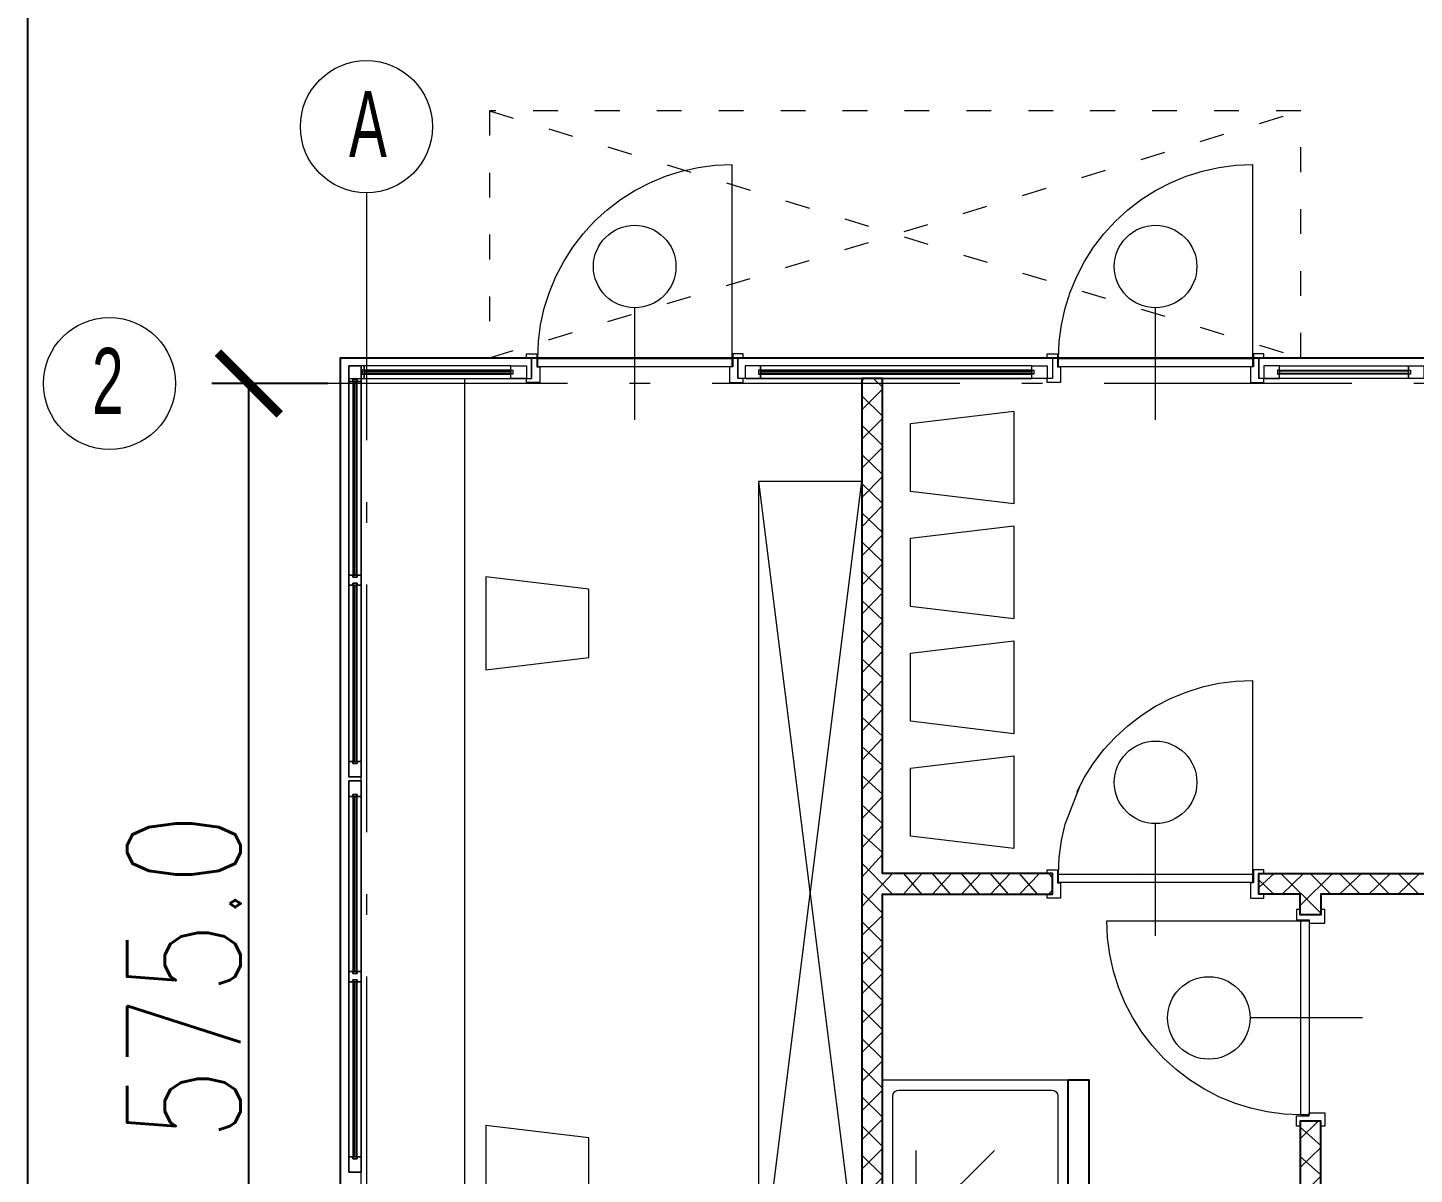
# Model space of a CAD drawing. Extents: x 6529560 to 6558080, y 5579316 to 5588131.
# Drawn here: x 6543470.25 to 6543476.97, y 5579604.78 to 5579610.34 of the extents above; entities that cross this region are included whole.
import ezdxf

# ---------------------------------------------------------------- set-up
doc = ezdxf.new("R2010")
doc.units = 0
doc.header["$MEASUREMENT"] = 0
doc.header["$PDSIZE"] = -5
for name, pattern in [('ACAD_ISO03W100', [30, 12, -18]), ('ACAD_ISO10W100', [18, 12, -3, 0, -3]), ('GR_SOLID', [0])]:
    doc.linetypes.add(name, pattern=pattern)
doc.layers.get('0').update_dxf_attribs({"color": 2, "linetype": 'CONTINUOUS', "lineweight": 5})
doc.layers.get('Defpoints').update_dxf_attribs({"linetype": 'CONTINUOUS'})
for name, color, linetype, lineweight in [('arch_droga', 1, 'CONTINUOUS', 25), ('arch_drzwi i okna', 4, 'CONTINUOUS', 15), ('arch_drzwi i okna_znaczniki', 130, 'CONTINUOUS', 9), ('arch_meble', 5, 'GR_SOLID', 13), ('arch_osie', 181, 'CONTINUOUS', 5), ('arch_sciany wewnetrzne gk', 70, 'CONTINUOUS', 25), ('arch_sciany wewntrzne gk wypelnienie', 70, 'CONTINUOUS', 13), ('arch_sciany zewnętrzne', 94, 'CONTINUOUS', 18), ('arch_urządzenia sanitarne', 4, 'GR_SOLID', 13), ('arch_wymiary', 2, 'CONTINUOUS', 13), ('arch_zadaszenie', 76, 'CONTINUOUS', 15)]:
    doc.layers.add(name, color=color, linetype=linetype, lineweight=lineweight)
doc.layers.add('arch_osie opisy', color=1, linetype='CONTINUOUS')
doc.styles.get("Standard").update_dxf_attribs({"font": 'arial.ttf', "width": 0.75})
doc.styles.add('styl1', font='romans.shx', dxfattribs={"width": 0.75})
doc.dimstyles.new('wymiary hala', dxfattribs={"dimtxt": 0.55, "dimasz": 0.3, "dimexe": 0.18, "dimexo": 0.0625, "dimgap": 0.04, "dimtad": 1, "dimtoh": 1, "dimdec": 1, "dimlfac": 100, "dimzin": 0, "dimdsep": 46, "dimtxsty": 'styl1', "dimblk": 'ARCHTICK', "dimcen": 0.09, "dimadec": 0, "dimazin": 0, "dimtfac": 1, "dimtdec": 1, "dimtofl": 0, "dimtmove": 0, "dimatfit": 3, "dimldrblk": 'ARCHTICK', "dimfxl": 1, "dimtolj": 1, "dimtzin": 0, "dimarcsym": 0})

# ---------------------------------------------------------------- blocks, each defined once
blk = doc.blocks.new('A$C26113666')
at = {"layer": 'arch_urządzenia sanitarne'}
blk.add_lwpolyline([(0, 0.899998308159411), (0, -1.6922131181e-06), (0.900000000372529, -1.6922131181e-06), (0.900000000372529, 0.899998308159411)], close=True, dxfattribs=at)
blk.add_lwpolyline([(0.0499999998137355, 0.8199983080849051), (0.0499999998137355, 0.0799983078613877, 0.4142135623730951), (0.0800000000745058, 0.0499983076006174), (0.8200000002980232, 0.0499983076006174, 0.4142135623730951), (0.8500000005587935, 0.0799983078613877), (0.8500000005587935, 0.8199983080849051, 0.4142135623730951), (0.8200000002980232, 0.8499983083456752), (0.0800000000745058, 0.8499983083456752, 0.4142135623730951)], format="xyb", close=True, dxfattribs=at)
for points in [[(0.1784376045688987, 0.2484315363690257), (0.1784376045688987, 0.5426093582063914)], [(0.2384960418567061, 0.2235545171424746), (0.5575508968904614, 0.5426093582063914)], [(0.2633730610832572, 0.163496077992022), (0.557550882920623, 0.163496077992022)]]:
    blk.add_lwpolyline(points, dxfattribs=at)
blk.add_circle((0.1784376036375761, 0.1634960789233446), 0.0277585983276367, dxfattribs=at)
blk = doc.blocks.new('ZT_z_opisami')
at = {"layer": 'arch_sciany wewntrzne gk wypelnienie'}
h = blk.add_hatch(dxfattribs=at)
h.set_pattern_fill('ANSI37', color=256, scale=0.8000000000000003, angle=90, style=0)
h.set_pattern_definition([(135, (-2686.485282680951, 106.8314233263954), (-0.0707106781186548, -0.0707106781186548), []), (225, (-2686.485282680951, 106.8314233263954), (0.0707106781186548, -0.0707106781186548), [])])
h.paths.add_polyline_path([(6540796.114599658, 5579526.494137825), (6540796.214599658, 5579526.494137821), (6540796.214599655, 5579526.693729234), (6540798.238195504, 5579526.693729234), (6540798.238195507, 5579526.494137821), (6540798.338195506, 5579526.494137825), (6540798.338195503, 5579526.693729236), (6540799.489599655, 5579526.693729235), (6540799.489599655, 5579526.893729235), (6540798.338195503, 5579526.893729235), (6540798.338195503, 5579527.593729444), (6540798.238195504, 5579527.593729441), (6540798.238195504, 5579526.893729234), (6540796.214602456, 5579526.893729441), (6540796.214602458, 5579528.69372944), (6540797.038195507, 5579528.69372944), (6540797.038195507, 5579528.79372944), (6540796.214600766, 5579528.79372944), (6540796.214600766, 5579531.194137823), (6540796.114599658, 5579531.194137826)])
h.paths.add_polyline_path([(6540799.489599658, 5579528.793729441), (6540799.489599658, 5579528.693729441), (6540798.338195506, 5579528.693729444), (6540798.338195503, 5579528.593729444), (6540798.238195504, 5579528.593729441), (6540798.238195507, 5579528.69372944), (6540798.038195507, 5579528.69372944), (6540798.038195507, 5579528.79372944)])
h.paths.add_polyline_path([(6540796.114599658, 5579525.494137824), (6540796.214599658, 5579525.494137822), (6540796.214599658, 5579525.394137822), (6540796.114599658, 5579525.394137824)])
h.paths.add_polyline_path([(6540798.238195507, 5579525.494137822), (6540798.338195506, 5579525.494137824), (6540798.338195506, 5579525.394137824), (6540798.238195507, 5579525.394137822)])
for p, q in [((6540794.514599656, 5579531.294137821, 8.290291778628418), (6540794.514599658, 5579531.194137823, 8.290291778628418)), ((6540795.514599656, 5579531.294137823, 8.290291778628418), (6540795.514599658, 5579531.194137823, 8.290291778628418)), ((6540797.038195505, 5579531.294137815, 8.290291778628418), (6540797.038195507, 5579531.194137815, 8.290291778628418)), ((6540798.038195505, 5579531.294137815, 8.290291778628418), (6540798.038195507, 5579531.194137815, 8.290291778628418)), ((6540797.038195507, 5579528.79372944, 8.290291778628418), (6540797.038195507, 5579528.69372944, 8.290291778628418)), ((6540798.038195507, 5579528.79372944, 8.290291778628418), (6540798.038195507, 5579528.69372944, 8.290291778628418)), ((6540798.238195504, 5579528.593729441, 8.290291778628418), (6540798.338195503, 5579528.593729444, 8.290291778628418)), ((6540798.238195504, 5579527.593729441, 8.290291778628418), (6540798.338195503, 5579527.593729444, 8.290291778628418))]:
    blk.add_line(p, q)
at = {"layer": 'arch_droga', "color": 7, "linetype": 'Continuous'}
blk.add_line((6540792.073782568, 5579524.571788607), (6540792.073782569, 5579534.82161387), dxfattribs=at)
at = {"layer": 'arch_droga', "linetype": 'Continuous'}
for p, q in [((6540794.943319484, 5579531.293955263, 11.14251748123917), (6540794.943319489, 5579531.294137823, 11.13153722665253)), ((6540797.466915334, 5579531.293955259, 11.14251748123917), (6540797.466915338, 5579531.294137819, 11.13153722665253)), ((6540797.466915334, 5579528.793546884, 11.14251748123917), (6540797.466915342, 5579528.793729443, 11.13153722665253)), ((6540798.238378063, 5579528.02244927, 11.14251748123917), (6540798.238195503, 5579528.022449275, 11.13153722665253))]:
    blk.add_line(p, q, dxfattribs=at)
at = {"layer": 'arch_droga', "elevation": 8.290291778628418}
blk.add_lwpolyline([(6540793.58959966, 5579525.111028085), (6540793.589599656, 5579531.294137821), (6540799.581456836, 5579531.294137821)], dxfattribs=at)
at = {"layer": 'arch_droga', "linetype": 'Continuous', "elevation": 11.14251748123917}
for points in [[(6540794.943319472, 5579531.294137823), (6540794.943319484, 5579531.293955263)], [(6540797.466915321, 5579531.294137819), (6540797.466915334, 5579531.293955259)], [(6540797.466915323, 5579528.793729443), (6540797.466915334, 5579528.793546884)], [(6540798.238195503, 5579528.022449257), (6540798.238378063, 5579528.02244927)]]:
    blk.add_lwpolyline(points, dxfattribs=at)
at = {"layer": 'arch_drzwi i okna', "extrusion": (0, 0, -1)}
for points in [[(-6540794.544599656, 5579531.290637821), (-6540794.548176643, 5579531.372564221), (-6540794.558880371, 5579531.453867111), (-6540794.57662938, 5579531.533927726), (-6540794.601288593, 5579531.612136756), (-6540794.632670339, 5579531.687898988), (-6540794.670535777, 5579531.760637823), (-6540794.714596734, 5579531.829799673), (-6540794.764517881, 5579531.894858176), (-6540794.819919284, 5579531.955318198), (-6540794.880379303, 5579532.0107196), (-6540794.945437809, 5579532.060640743), (-6540795.014599656, 5579532.104701702), (-6540795.08733849, 5579532.142567145), (-6540795.163100725, 5579532.173948885), (-6540795.241309756, 5579532.198608102), (-6540795.321370372, 5579532.216357111), (-6540795.402673258, 5579532.22706084), (-6540795.484599656, 5579532.230637822), (-6540795.484599656, 5579531.250637822), (-6540794.544599656, 5579531.250637822), (-6540794.544599656, 5579531.290637821), (-6540795.484599656, 5579531.290637821)], [(-6540797.068195505, 5579531.290637816), (-6540797.071772491, 5579531.372564217), (-6540797.08247622, 5579531.453867103), (-6540797.100225229, 5579531.533927717), (-6540797.124884441, 5579531.61213675), (-6540797.156266188, 5579531.687898984), (-6540797.194131625, 5579531.760637818), (-6540797.238192583, 5579531.829799665), (-6540797.288113731, 5579531.89485817), (-6540797.343515134, 5579531.95531819), (-6540797.403975152, 5579532.010719592), (-6540797.469033658, 5579532.060640737), (-6540797.538195505, 5579532.104701695), (-6540797.610934339, 5579532.142567135), (-6540797.686696573, 5579532.173948879), (-6540797.764905605, 5579532.198608093), (-6540797.84496622, 5579532.216357103), (-6540797.926269107, 5579532.22706083), (-6540798.008195505, 5579532.230637815), (-6540798.008195505, 5579531.250637816), (-6540797.068195505, 5579531.250637816), (-6540797.068195505, 5579531.290637816), (-6540798.008195505, 5579531.290637816)], [(-6540794.489599656, 5579531.294137825), (-6540794.489599659, 5579531.312137825), (-6540794.539599659, 5579531.312137824), (-6540794.539599659, 5579531.249637823), (-6540794.554599658, 5579531.249637823), (-6540794.554599658, 5579531.174137822), (-6540794.489599659, 5579531.174137826), (-6540794.489599659, 5579531.194137826)], [(-6540797.013195506, 5579531.294137816), (-6540797.013195508, 5579531.312137816), (-6540797.063195508, 5579531.312137815), (-6540797.063195508, 5579531.249637815), (-6540797.078195508, 5579531.249637815), (-6540797.078195508, 5579531.174137815), (-6540797.013195508, 5579531.174137815), (-6540797.013195508, 5579531.194137817)], [(-6540793.689599654, 5579531.254137822), (-6540793.689599658, 5579529.262471156), (-6540793.629599658, 5579529.262471155), (-6540793.629599655, 5579531.254137822), (-6540793.689599654, 5579531.254137822)], [(-6540793.629599658, 5579530.24080449), (-6540793.629599655, 5579531.179137822), (-6540793.689599654, 5579531.179137823), (-6540793.689599658, 5579530.24080449), (-6540793.629599658, 5579530.24080449)], [(-6540793.654599658, 5579530.24080449), (-6540793.654599656, 5579531.179137823), (-6540793.664599655, 5579531.179137822), (-6540793.664599658, 5579530.24080449), (-6540793.654599658, 5579530.24080449)], [(-6540793.629599658, 5579529.337471155), (-6540793.629599658, 5579530.19080449), (-6540793.689599658, 5579530.19080449), (-6540793.689599658, 5579529.337471156), (-6540793.629599658, 5579529.337471155)], [(-6540793.654599658, 5579529.337471156), (-6540793.654599658, 5579530.19080449), (-6540793.664599658, 5579530.19080449), (-6540793.664599658, 5579529.337471155), (-6540793.654599658, 5579529.337471156)], [(-6540797.068195505, 5579528.79022944), (-6540797.071772491, 5579528.872155841), (-6540797.08247622, 5579528.953458727), (-6540797.100225232, 5579529.033519342), (-6540797.175198908, 5579529.223860023), (-6540797.156266188, 5579529.187490607), (-6540797.194131625, 5579529.260229443), (-6540797.238192583, 5579529.32939129), (-6540797.288113731, 5579529.394449795), (-6540797.343515134, 5579529.454909815), (-6540797.403975152, 5579529.510311217), (-6540797.469033654, 5579529.560232361), (-6540797.538195505, 5579529.60429332), (-6540797.610934339, 5579529.642158761), (-6540797.686696573, 5579529.673540505), (-6540797.764905605, 5579529.698199718), (-6540797.84496622, 5579529.715948727), (-6540797.926269107, 5579529.726652456), (-6540798.008195505, 5579529.730229441), (-6540798.008195505, 5579528.750229441), (-6540797.068195505, 5579528.750229441), (-6540797.068195505, 5579528.79022944), (-6540798.008195505, 5579528.79022944)], [(-6540793.689599658, 5579529.242471156), (-6540793.689599654, 5579527.34580449), (-6540793.629599655, 5579527.345804489), (-6540793.629599658, 5579529.242471154), (-6540793.689599658, 5579529.242471156)], [(-6540793.629599658, 5579528.319137823), (-6540793.629599655, 5579529.167471154), (-6540793.689599654, 5579529.167471155), (-6540793.689599658, 5579528.319137824), (-6540793.629599658, 5579528.319137823)], [(-6540793.654599658, 5579528.319137824), (-6540793.654599656, 5579529.167471155), (-6540793.664599655, 5579529.167471154), (-6540793.664599658, 5579528.319137823), (-6540793.654599658, 5579528.319137824)], [(-6540797.013195508, 5579528.793729441), (-6540797.013195508, 5579528.811729442), (-6540797.063195508, 5579528.81172944), (-6540797.063195508, 5579528.74922944), (-6540797.078195508, 5579528.74922944), (-6540797.078195508, 5579528.67372944), (-6540797.013195508, 5579528.673729441), (-6540797.013195508, 5579528.693729441)], [(-6540798.241695507, 5579527.623729441), (-6540798.159769109, 5579527.627306426), (-6540798.078466219, 5579527.638010156), (-6540797.998405602, 5579527.655759164), (-6540797.92019657, 5579527.680418379), (-6540797.84443434, 5579527.711800121), (-6540797.771695504, 5579527.749665563), (-6540797.702533653, 5579527.793726522), (-6540797.637475153, 5579527.843647664), (-6540797.57701513, 5579527.899049066), (-6540797.521613727, 5579527.95950909), (-6540797.471692583, 5579528.024567594), (-6540797.427631628, 5579528.093729442), (-6540797.389766187, 5579528.166468277), (-6540797.358384443, 5579528.242230507), (-6540797.33372523, 5579528.320439538), (-6540797.315976217, 5579528.400500154), (-6540797.305272491, 5579528.481803044), (-6540797.301695508, 5579528.563729442), (-6540798.281695506, 5579528.563729443), (-6540798.281695506, 5579527.623729441), (-6540798.241695507, 5579527.623729441), (-6540798.241695507, 5579528.563729442)], [(-6540793.629599655, 5579527.420804489), (-6540793.629599655, 5579528.269137824), (-6540793.689599654, 5579528.269137824), (-6540793.689599654, 5579527.42080449), (-6540793.629599655, 5579527.420804489)], [(-6540793.654599656, 5579527.42080449), (-6540793.654599656, 5579528.269137824), (-6540793.664599655, 5579528.269137824), (-6540793.664599655, 5579527.420804489), (-6540793.654599656, 5579527.42080449)], [(-6540798.238195507, 5579527.568729441), (-6540798.220195506, 5579527.568729441), (-6540798.220195506, 5579527.618729441), (-6540798.282695507, 5579527.618729441), (-6540798.282695504, 5579527.633729441), (-6540798.358195504, 5579527.633729441), (-6540798.358195506, 5579527.568729441), (-6540798.338195506, 5579527.568729445)]]:
    blk.add_lwpolyline(points, dxfattribs=at)
at = {"layer": 'arch_drzwi i okna'}
for points in [[(6540795.539599656, 5579531.294137821), (6540795.539599659, 5579531.312137823), (6540795.489599659, 5579531.312137823), (6540795.489599659, 5579531.249637823), (6540795.474599658, 5579531.249637823), (6540795.474599658, 5579531.174137822), (6540795.539599659, 5579531.174137822), (6540795.539599659, 5579531.194137823)], [(6540798.063195506, 5579531.294137816), (6540798.063195508, 5579531.312137816), (6540798.013195508, 5579531.312137815), (6540798.013195508, 5579531.249637815), (6540797.998195508, 5579531.249637815), (6540797.998195508, 5579531.174137815), (6540798.063195508, 5579531.174137815), (6540798.063195508, 5579531.194137817)], [(6540793.689599658, 5579529.262471156), (6540793.689599654, 5579531.254137822), (6540793.629599655, 5579531.254137822), (6540793.629599658, 5579529.262471155), (6540793.689599658, 5579529.262471156)], [(6540793.629599655, 5579531.254137822), (6540793.629599655, 5579531.179137822), (6540793.649599654, 5579531.179137822), (6540793.649599658, 5579531.189137822), (6540793.669599658, 5579531.189137822), (6540793.669599655, 5579531.179137823), (6540793.689599654, 5579531.179137823), (6540793.689599654, 5579531.254137822), (6540793.629599655, 5579531.254137822)], [(6540793.629599655, 5579531.179137822), (6540793.629599658, 5579530.24080449), (6540793.689599658, 5579530.24080449), (6540793.689599654, 5579531.179137823), (6540793.629599655, 5579531.179137822)], [(6540793.649599658, 5579530.23080449), (6540793.669599658, 5579530.230804492), (6540793.669599658, 5579531.189137822), (6540793.649599658, 5579531.189137822), (6540793.649599658, 5579530.23080449)], [(6540793.654599656, 5579531.179137823), (6540793.654599658, 5579530.24080449), (6540793.664599658, 5579530.24080449), (6540793.664599655, 5579531.179137822), (6540793.654599656, 5579531.179137823)], [(6540793.629599658, 5579530.19080449), (6540793.649599658, 5579530.19080449), (6540793.649599654, 5579530.200804489), (6540793.669599655, 5579530.20080449), (6540793.669599658, 5579530.19080449), (6540793.689599658, 5579530.19080449), (6540793.689599658, 5579530.24080449), (6540793.669599658, 5579530.24080449), (6540793.669599658, 5579530.230804492), (6540793.649599658, 5579530.23080449), (6540793.649599658, 5579530.24080449), (6540793.629599658, 5579530.24080449), (6540793.629599658, 5579530.19080449)], [(6540793.629599658, 5579530.19080449), (6540793.629599658, 5579529.337471155), (6540793.689599658, 5579529.337471156), (6540793.689599658, 5579530.19080449), (6540793.629599658, 5579530.19080449)], [(6540793.649599654, 5579529.327471155), (6540793.669599655, 5579529.327471156), (6540793.669599655, 5579530.20080449), (6540793.649599654, 5579530.200804489), (6540793.649599654, 5579529.327471155)], [(6540793.654599658, 5579530.19080449), (6540793.654599658, 5579529.337471156), (6540793.664599658, 5579529.337471155), (6540793.664599658, 5579530.19080449), (6540793.654599658, 5579530.19080449)], [(6540793.629599658, 5579529.262471155), (6540793.689599658, 5579529.262471156), (6540793.689599658, 5579529.337471156), (6540793.669599658, 5579529.337471156), (6540793.669599655, 5579529.327471156), (6540793.649599654, 5579529.327471155), (6540793.649599658, 5579529.337471155), (6540793.629599658, 5579529.337471155), (6540793.629599658, 5579529.262471155)], [(6540793.689599654, 5579527.34580449), (6540793.689599658, 5579529.242471156), (6540793.629599658, 5579529.242471154), (6540793.629599655, 5579527.345804489), (6540793.689599654, 5579527.34580449)], [(6540793.629599658, 5579529.242471154), (6540793.629599655, 5579529.167471154), (6540793.649599654, 5579529.167471154), (6540793.649599658, 5579529.177471154), (6540793.669599658, 5579529.177471154), (6540793.669599655, 5579529.167471155), (6540793.689599654, 5579529.167471155), (6540793.689599658, 5579529.242471156), (6540793.629599658, 5579529.242471154)], [(6540793.629599655, 5579529.167471154), (6540793.629599658, 5579528.319137823), (6540793.689599658, 5579528.319137824), (6540793.689599654, 5579529.167471155), (6540793.629599655, 5579529.167471154)], [(6540793.649599654, 5579528.309137824), (6540793.669599655, 5579528.309137824), (6540793.669599658, 5579529.177471154), (6540793.649599658, 5579529.177471154), (6540793.649599654, 5579528.309137824)], [(6540793.654599656, 5579529.167471155), (6540793.654599658, 5579528.319137824), (6540793.664599658, 5579528.319137823), (6540793.664599655, 5579529.167471154), (6540793.654599656, 5579529.167471155)], [(6540798.063195508, 5579528.793729441), (6540798.063195508, 5579528.811729442), (6540798.013195508, 5579528.81172944), (6540798.013195508, 5579528.74922944), (6540797.998195508, 5579528.74922944), (6540797.998195508, 5579528.67372944), (6540798.063195508, 5579528.673729441), (6540798.063195508, 5579528.693729441)], [(6540798.238195507, 5579528.618729441), (6540798.220195506, 5579528.618729441), (6540798.220195504, 5579528.568729442), (6540798.282695504, 5579528.568729442), (6540798.282695504, 5579528.55372944), (6540798.358195504, 5579528.55372944), (6540798.358195506, 5579528.618729441), (6540798.338195506, 5579528.618729445)], [(6540793.629599655, 5579528.269137824), (6540793.649599654, 5579528.269137824), (6540793.649599658, 5579528.279137823), (6540793.669599658, 5579528.279137824), (6540793.669599655, 5579528.269137824), (6540793.689599654, 5579528.269137824), (6540793.689599658, 5579528.319137824), (6540793.669599658, 5579528.319137824), (6540793.669599655, 5579528.309137824), (6540793.649599654, 5579528.309137824), (6540793.649599658, 5579528.319137823), (6540793.629599658, 5579528.319137823), (6540793.629599655, 5579528.269137824)], [(6540793.629599655, 5579528.269137824), (6540793.629599655, 5579527.420804489), (6540793.689599654, 5579527.42080449), (6540793.689599654, 5579528.269137824), (6540793.629599655, 5579528.269137824)], [(6540793.649599658, 5579527.410804489), (6540793.669599658, 5579527.41080449), (6540793.669599658, 5579528.279137824), (6540793.649599658, 5579528.279137823), (6540793.649599658, 5579527.410804489)], [(6540793.654599656, 5579528.269137824), (6540793.654599656, 5579527.42080449), (6540793.664599655, 5579527.420804489), (6540793.664599655, 5579528.269137824), (6540793.654599656, 5579528.269137824)], [(6540793.629599655, 5579527.345804489), (6540793.689599654, 5579527.34580449), (6540793.689599654, 5579527.42080449), (6540793.669599655, 5579527.42080449), (6540793.669599658, 5579527.41080449), (6540793.649599658, 5579527.410804489), (6540793.649599654, 5579527.420804489), (6540793.629599655, 5579527.420804489), (6540793.629599655, 5579527.345804489)]]:
    blk.add_lwpolyline(points, dxfattribs=at)
at = {"layer": 'arch_drzwi i okna', "extrusion": (-1, 5.11e-13, 0)}
for points in [[(-5579531.25414117, 16.15842230285171), (-5579529.262474503, 9.27029177862844), (-5579529.262474503, 10.54279177862843), (-5579531.25414117, 17.4309223028517), (-5579531.25414117, 16.15842230285171)], [(-5579529.242474502, 9.27029177862844), (-5579527.345807837, 9.27029177862844), (-5579527.345807837, 10.54279177862843), (-5579529.242474502, 10.54279177862843), (-5579529.242474502, 9.27029177862844)]]:
    blk.add_lwpolyline(points, dxfattribs=at)
at = {"layer": 'arch_drzwi i okna'}
for points, elevation in [([(6540793.704595345, 5579531.254137822), (6540793.629599655, 5579531.254137822), (6540793.629599659, 5579531.194137823), (6540793.704595349, 5579531.194137823)], 8.290291778628418), ([(6540794.414603969, 5579531.254137822), (6540793.704595345, 5579531.254137822), (6540793.704595349, 5579531.194137823), (6540794.414603972, 5579531.194137823)], 8.290291778628418), ([(6540794.414603968, 5579531.254137822), (6540794.489599656, 5579531.254137824), (6540794.48959966, 5579531.194137825), (6540794.414603971, 5579531.194137823)], 8.290291778628418), ([(6540795.624595345, 5579531.254137823), (6540795.549599656, 5579531.254137823), (6540795.549599659, 5579531.194137823), (6540795.624595348, 5579531.194137823)], 8.290291778628418), ([(6540796.938199818, 5579531.254137822), (6540795.624595345, 5579531.254137823), (6540795.624595348, 5579531.194137823), (6540796.93819982, 5579531.194137822)], 8.290291778628418), ([(6540796.938199816, 5579531.254137822), (6540797.013195506, 5579531.254137822), (6540797.013195508, 5579531.194137823), (6540796.938199819, 5579531.194137822)], 8.290291778628418), ([(6540798.138191194, 5579531.254137817), (6540798.063195506, 5579531.254137816), (6540798.063195508, 5579531.194137817), (6540798.138191197, 5579531.194137818)], 8.290291778628418), ([(6540798.138191194, 5579531.254137817), (6540798.763199816, 5579531.254137822), (6540798.763199819, 5579531.194137823), (6540798.138191196, 5579531.194137818)], 8.290291778628418), ([(6540798.763199816, 5579531.254137822), (6540798.838195505, 5579531.254137823), (6540798.838195509, 5579531.194137823), (6540798.763199819, 5579531.194137823)], 8.290291778628418), ([(6540793.704606787, 5579531.23421219), (6540793.694605378, 5579531.234212192), (6540793.694599656, 5579531.214137825), (6540793.704601067, 5579531.214137821)], 7.235291778628418), ([(6540794.414603969, 5579531.23421219), (6540793.704601067, 5579531.23421219), (6540793.704601067, 5579531.214137821), (6540794.414603969, 5579531.214137821)], 8.290291778628418), ([(6540793.704601456, 5579531.229137821), (6540794.414606486, 5579531.229137821), (6540794.414606483, 5579531.219212189), (6540793.704601453, 5579531.219212189)], 8.290291778628418), ([(6540794.414592526, 5579531.23421219), (6540794.424593936, 5579531.234212189), (6540794.424599656, 5579531.214137821), (6540794.414598247, 5579531.214137821)], 7.235291778628418), ([(6540795.624606787, 5579531.23421219), (6540795.614605378, 5579531.23421219), (6540795.614599657, 5579531.214137821), (6540795.624601067, 5579531.214137822)], 7.235291778628418), ([(6540796.938199818, 5579531.234212189), (6540795.624601067, 5579531.23421219), (6540795.624601067, 5579531.214137822), (6540796.938199818, 5579531.214137821)], 8.290291778628418), ([(6540795.624601456, 5579531.229137822), (6540796.938202334, 5579531.229137821), (6540796.938202332, 5579531.219212189), (6540795.624601453, 5579531.219212189)], 8.290291778628418), ([(6540796.938188374, 5579531.234212189), (6540796.948189783, 5579531.234212189), (6540796.948195506, 5579531.214137821), (6540796.938194095, 5579531.214137821)], 7.235291778628418), ([(6540798.138202636, 5579531.234212185), (6540798.128201227, 5579531.234212182), (6540798.128195506, 5579531.214137814), (6540798.138196915, 5579531.214137817)], 7.235291778628418), ([(6540798.763193712, 5579531.229137821), (6540798.138188681, 5579531.229137817), (6540798.138188679, 5579531.219212184), (6540798.763193708, 5579531.219212189)], 8.290291778628418), ([(6540798.138191194, 5579531.234212185), (6540798.763194096, 5579531.23421219), (6540798.763194096, 5579531.214137821), (6540798.138191194, 5579531.214137817)], 8.290291778628418), ([(6540798.763188375, 5579531.23421219), (6540798.773189784, 5579531.23421219), (6540798.773195505, 5579531.214137821), (6540798.763194096, 5579531.214137821)], 7.235291778628418)]:
    blk.add_lwpolyline(points, close=True, dxfattribs=dict(at, elevation=elevation))
at = {"layer": 'arch_drzwi i okna', "extrusion": (1, -5.11e-13, 0)}
for points in [[(5579531.25414117, 16.15842230285171), (5579531.25414117, 17.4309223028517), (5579529.262474505, 10.54279177862843), (5579529.262474505, 9.27029177862844), (5579531.25414117, 16.15842230285171)], [(5579529.242474503, 9.27029177862844), (5579529.242474503, 10.54279177862843), (5579527.345807838, 10.54279177862843), (5579527.345807838, 9.27029177862844), (5579529.242474503, 9.27029177862844)]]:
    blk.add_lwpolyline(points, dxfattribs=at)
at = {"layer": 'arch_drzwi i okna', "extrusion": (-1, 5.757e-13, 0)}
for points in [[(-5579531.179141593, 16.2334223028517), (-5579530.240808261, 13.76935704074007), (-5579530.240808261, 14.89185704074007), (-5579531.179141593, 17.35592230285171), (-5579531.179141593, 16.2334223028517)], [(-5579531.179141594, 16.2334223028517), (-5579530.240808262, 13.76935704074007), (-5579530.240808262, 14.89185704074007), (-5579531.179141594, 17.35592230285171), (-5579531.179141594, 16.2334223028517)], [(-5579529.167474925, 9.34529177862844), (-5579528.319141594, 2.457161254405174), (-5579528.319141594, 3.579661254405179), (-5579529.167474925, 10.46779177862844), (-5579529.167474925, 9.34529177862844)], [(-5579529.167474926, 9.34529177862844), (-5579528.319141596, 2.457161254405174), (-5579528.319141596, 3.579661254405179), (-5579529.167474926, 10.46779177862844), (-5579529.167474926, 9.34529177862844)]]:
    blk.add_lwpolyline(points, dxfattribs=at)
at = {"layer": 'arch_drzwi i okna', "extrusion": (1, -5.757e-13, 0)}
for points in [[(5579531.179141593, 16.2334223028517), (5579531.179141593, 17.35592230285171), (5579530.240808261, 14.89185704074007), (5579530.240808261, 13.76935704074007), (5579531.179141593, 16.2334223028517)], [(5579531.179141594, 16.2334223028517), (5579531.179141594, 17.35592230285171), (5579530.240808262, 14.89185704074007), (5579530.240808262, 13.76935704074007), (5579531.179141594, 16.2334223028517)], [(5579530.190808261, 13.76935704074007), (5579530.190808261, 14.89185704074007), (5579529.337474927, 10.46779177862844), (5579529.337474927, 9.34529177862844), (5579530.190808261, 13.76935704074007)], [(5579529.167474925, 9.34529177862844), (5579529.167474925, 10.46779177862844), (5579528.319141594, 3.579661254405179), (5579528.319141594, 2.457161254405174), (5579529.167474925, 9.34529177862844)], [(5579529.167474926, 9.34529177862844), (5579529.167474926, 10.46779177862844), (5579528.319141596, 3.579661254405179), (5579528.319141596, 2.457161254405174), (5579529.167474926, 9.34529177862844)], [(5579528.269141595, 2.457161254405174), (5579528.269141595, 3.579661254405179), (5579527.42080826, 10.46779177862844), (5579527.42080826, 9.34529177862844), (5579528.269141595, 2.457161254405174)]]:
    blk.add_lwpolyline(points, dxfattribs=at)
at = {"layer": 'arch_drzwi i okna', "extrusion": (-1, 5.037e-13, 0)}
for points in [[(-5579531.179141124, 16.2334223028517), (-5579530.240807793, 13.76935704074007), (-5579530.240807793, 14.89185704074007), (-5579531.179141124, 17.35592230285171), (-5579531.179141124, 16.2334223028517)], [(-5579530.190807791, 13.76935704074007), (-5579529.337474456, 9.34529177862844), (-5579529.337474456, 10.46779177862844), (-5579530.190807791, 14.89185704074007), (-5579530.190807791, 13.76935704074007)], [(-5579530.190807793, 13.76935704074007), (-5579529.337474459, 9.34529177862844), (-5579529.337474459, 10.46779177862844), (-5579530.190807793, 14.89185704074007), (-5579530.190807793, 13.76935704074007)], [(-5579530.190807793, 13.76935704074007), (-5579529.337474459, 9.34529177862844), (-5579529.337474459, 10.46779177862844), (-5579530.190807793, 14.89185704074007), (-5579530.190807793, 13.76935704074007)], [(-5579529.167474458, 9.34529177862844), (-5579528.319141127, 2.457161254405174), (-5579528.319141127, 3.579661254405179), (-5579529.167474458, 10.46779177862844), (-5579529.167474458, 9.34529177862844)], [(-5579528.269141125, 2.457161254405174), (-5579527.42080779, 9.34529177862844), (-5579527.42080779, 10.46779177862844), (-5579528.269141125, 3.579661254405179), (-5579528.269141125, 2.457161254405174)], [(-5579528.269141127, 2.457161254405174), (-5579527.420807793, 9.34529177862844), (-5579527.420807793, 10.46779177862844), (-5579528.269141127, 3.579661254405179), (-5579528.269141127, 2.457161254405174)], [(-5579528.269141127, 2.457161254405174), (-5579527.420807793, 9.34529177862844), (-5579527.420807793, 10.46779177862844), (-5579528.269141127, 3.579661254405179), (-5579528.269141127, 2.457161254405174)]]:
    blk.add_lwpolyline(points, dxfattribs=at)
at = {"layer": 'arch_drzwi i okna', "extrusion": (1, -5.037e-13, 0)}
for points in [[(5579531.179141123, 16.2334223028517), (5579531.179141123, 17.35592230285171), (5579530.240807791, 14.89185704074007), (5579530.240807791, 13.76935704074007), (5579531.179141123, 16.2334223028517)], [(5579530.190807791, 13.76935704074007), (5579530.190807791, 14.89185704074007), (5579529.337474456, 10.46779177862844), (5579529.337474456, 9.34529177862844), (5579530.190807791, 13.76935704074007)], [(5579530.190807793, 13.76935704074007), (5579530.190807793, 14.89185704074007), (5579529.337474459, 10.46779177862844), (5579529.337474459, 9.34529177862844), (5579530.190807793, 13.76935704074007)], [(5579529.167474455, 9.34529177862844), (5579529.167474455, 10.46779177862844), (5579528.319141125, 3.579661254405179), (5579528.319141125, 2.457161254405174), (5579529.167474455, 9.34529177862844)], [(5579528.269141125, 2.457161254405174), (5579528.269141125, 3.579661254405179), (5579527.42080779, 10.46779177862844), (5579527.42080779, 9.34529177862844), (5579528.269141125, 2.457161254405174)], [(5579528.269141127, 2.457161254405174), (5579528.269141127, 3.579661254405179), (5579527.420807793, 10.46779177862844), (5579527.420807793, 9.34529177862844), (5579528.269141127, 2.457161254405174)]]:
    blk.add_lwpolyline(points, dxfattribs=at)
at = {"layer": 'arch_drzwi i okna', "extrusion": (1e-16, 1, 0)}
for points in [[(-6540793.629599662, 2.457161254405174), (-6540793.629599662, 3.579661254405179), (-6540793.689599659, 3.579661254405179), (-6540793.689599659, 2.457161254405174), (-6540793.629599662, 2.457161254405174)], [(-6540793.654599659, 2.457161254405174), (-6540793.654599659, 3.579661254405179), (-6540793.664599659, 3.579661254405179), (-6540793.664599659, 2.457161254405174), (-6540793.654599659, 2.457161254405174)], [(-6540793.629599662, 9.34529177862844), (-6540793.629599662, 10.46779177862844), (-6540793.689599659, 10.46779177862844), (-6540793.689599659, 9.34529177862844), (-6540793.629599662, 9.34529177862844)]]:
    blk.add_lwpolyline(points, dxfattribs=at)
at = {"layer": 'arch_drzwi i okna', "extrusion": (-1e-16, -1, 0)}
for points in [[(6540793.65459966, 3.579661254405179), (6540793.65459966, 2.457161254405174), (6540793.664599661, 2.457161254405174), (6540793.664599661, 3.579661254405179), (6540793.65459966, 3.579661254405179)], [(6540793.65459966, 10.46779177862844), (6540793.65459966, 9.34529177862844), (6540793.664599661, 9.34529177862844), (6540793.664599661, 10.46779177862844), (6540793.65459966, 10.46779177862844)]]:
    blk.add_lwpolyline(points, dxfattribs=at)
at = {"layer": 'arch_drzwi i okna', "extrusion": (-1.0551e-12, -1, 0)}
blk.add_lwpolyline([(6540793.629593773, 3.579661254405179), (6540793.629593773, 2.457161254405174), (6540793.689593773, 2.457161254405174), (6540793.689593773, 3.579661254405179), (6540793.629593773, 3.579661254405179)], dxfattribs=at)
at = {"layer": 'arch_drzwi i okna_znaczniki'}
for p, q in [((6540795.014599656, 5579530.992339702, 8.290291778628418), (6540795.014599658, 5579531.536058971, 8.290291778628418)), ((6540797.538195505, 5579530.992339694, 8.290291778628418), (6540797.538195508, 5579531.536058964, 8.290291778628418)), ((6540797.538195505, 5579528.49193132, 8.290291778628418), (6540797.538195508, 5579529.035650589, 8.290291778628418)), ((6540798.539993629, 5579528.093729442, 8.290291778628418), (6540797.996274359, 5579528.09372944, 8.290291778628418))]:
    blk.add_line(p, q, dxfattribs=at)
for centre in [(6540795.014599658, 5579531.73605897, 8.290291778628418), (6540797.538195508, 5579531.736058965, 8.290291778628418), (6540797.538195508, 5579529.235650589, 8.290291778628418), (6540797.796274358, 5579528.09372944, 8.290291778628418)]:
    blk.add_circle(centre, 0.2000000000000001, dxfattribs=at)
at = {"layer": 'arch_meble', "elevation": 8.290291778628418}
for points in [[(6540793.689599658, 5579531.194137823), (6540794.189599657, 5579531.194137823), (6540794.189599657, 5579525.394137822), (6540793.689599658, 5579525.394137824)], [(6540796.114599656, 5579530.694137826), (6540795.614599655, 5579530.694137822), (6540795.614599655, 5579526.693729234), (6540796.114599656, 5579526.693729236)]]:
    blk.add_lwpolyline(points, close=True, dxfattribs=at)
at = {"layer": 'arch_meble'}
for points in [[(6540796.851276175, 5579531.035707153), (6540796.851276175, 5579530.585706353), (6540796.351276178, 5579530.645707753), (6540796.351276175, 5579530.975707653), (6540796.851276175, 5579531.035707153)], [(6540796.851276178, 5579530.478648107), (6540796.851276178, 5579530.028647306), (6540796.351276175, 5579530.088648706), (6540796.351276175, 5579530.418648608), (6540796.851276178, 5579530.478648107)], [(6540794.293082146, 5579530.231679668), (6540794.293082146, 5579529.781678868), (6540794.79308215, 5579529.841680266), (6540794.79308215, 5579530.171680167), (6540794.293082146, 5579530.231679668)], [(6540796.851276178, 5579529.921589062), (6540796.851276175, 5579529.471588261), (6540796.351276175, 5579529.531589661), (6540796.351276178, 5579529.861589561), (6540796.851276178, 5579529.921589062)], [(6540796.851276175, 5579529.364530015), (6540796.851276175, 5579528.914529215), (6540796.351276178, 5579528.974530615), (6540796.351276178, 5579529.304530515), (6540796.851276175, 5579529.364530015)], [(6540794.29308215, 5579527.572962813), (6540794.29308215, 5579527.122962012), (6540794.793082146, 5579527.182963411), (6540794.79308215, 5579527.512963311), (6540794.29308215, 5579527.572962813)]]:
    blk.add_lwpolyline(points, dxfattribs=at)
at = {"layer": 'arch_meble', "elevation": 8.290291778628418}
blk.add_lwpolyline([(6540795.614599655, 5579530.694137822), (6540796.114599656, 5579526.693729236), (6540795.614599655, 5579526.693729234), (6540796.114599656, 5579530.694137826)], dxfattribs=at)
at = {"layer": 'arch_osie', "linetype": 'ACAD_ISO10W100', "ltscale": 0.1, "elevation": 8.290291778628418}
for points in [[(6540793.714599658, 5579532.094137822), (6540793.714599654, 5579524.494137823)], [(6540800.389599658, 5579531.169137823), (6540792.789599658, 5579531.169137825)]]:
    blk.add_lwpolyline(points, dxfattribs=at)
at = {"layer": 'arch_osie'}
for centre in [(6540793.714599654, 5579532.414137823, 8.290291778628418), (6540792.469599657, 5579531.169137823, 8.290291778628418)]:
    blk.add_circle(centre, 0.3199999999999999, dxfattribs=at)
at = {"layer": 'arch_sciany wewnetrzne gk'}
for points, elevation in [([(6540796.114599658, 5579526.494137825), (6540796.214599658, 5579526.494137821), (6540796.214599655, 5579526.693729234), (6540798.238195504, 5579526.693729234), (6540798.238195507, 5579526.494137821), (6540798.338195506, 5579526.494137825), (6540798.338195503, 5579526.693729236), (6540799.489599655, 5579526.693729235), (6540799.489599655, 5579526.893729235), (6540798.338195503, 5579526.893729235), (6540798.338195503, 5579527.593729444), (6540798.238195504, 5579527.593729441), (6540798.238195504, 5579526.893729234), (6540796.214602456, 5579526.893729441), (6540796.214602458, 5579528.69372944), (6540797.038195507, 5579528.69372944), (6540797.038195507, 5579528.79372944), (6540796.214600766, 5579528.79372944), (6540796.214600766, 5579531.194137823), (6540796.114599658, 5579531.194137826)], 8.290291778628418), ([(6540799.489599658, 5579528.793729441), (6540799.489599658, 5579528.693729441), (6540798.338195506, 5579528.693729444), (6540798.338195503, 5579528.593729444), (6540798.238195504, 5579528.593729441), (6540798.238195507, 5579528.69372944), (6540798.038195507, 5579528.69372944), (6540798.038195507, 5579528.79372944)], 8.290291778628418), ([(6540797.114600763, 5579527.793729234), (6540797.214600764, 5579527.793729234), (6540797.214600764, 5579526.893729028), (6540797.114600763, 5579526.893729234)], 22.06655282707491)]:
    blk.add_lwpolyline(points, close=True, dxfattribs=dict(at, elevation=elevation))
at = {"layer": 'arch_sciany zewnętrzne'}
for points, elevation in [([(6540794.499599656, 5579531.294137821), (6540793.589599656, 5579531.294137821), (6540793.589599656, 5579525.294137822), (6540795.631266321, 5579525.294137822)], 8.290291778628418), ([(6540795.631266323, 5579525.394137822), (6540793.689599658, 5579525.394137824), (6540793.689599658, 5579531.194137823), (6540794.514599658, 5579531.194137823), (6540794.514599655, 5579531.294137821)], 1.402161254405172)]:
    blk.add_lwpolyline(points, dxfattribs=dict(at, elevation=elevation))
at = {"layer": 'arch_sciany zewnętrzne', "elevation": 8.290291778628418}
for points in [[(6540795.514599656, 5579531.294137824), (6540797.038195505, 5579531.294137821), (6540797.038195507, 5579531.194137822), (6540795.514599658, 5579531.194137823)], [(6540798.038195505, 5579531.294137821), (6540798.848195505, 5579531.294137821), (6540798.848195509, 5579531.194137823), (6540798.038195507, 5579531.194137823)]]:
    blk.add_lwpolyline(points, close=True, dxfattribs=at)
at = {"layer": 'arch_zadaszenie', "linetype": 'ACAD_ISO03W100', "ltscale": 0.01, "elevation": 8.290291778628418}
for points in [[(6540794.310597753, 5579531.294137821), (6540798.241888848, 5579532.490963851)], [(6540794.310906314, 5579532.490963853), (6540798.241888848, 5579531.294095606)]]:
    blk.add_lwpolyline(points, dxfattribs=at)
blk.add_lwpolyline([(6540798.241888848, 5579531.294137823), (6540798.241888848, 5579532.490963851), (6540794.310906314, 5579532.490963853), (6540794.310906314, 5579531.294137825)], close=True, dxfattribs=at)
at = {"layer": 'arch_urządzenia sanitarne', "xscale": -1, "rotation": 270}
blk.add_blockref('A$C26113666', (6540796.214602456, 5579526.893729441, 22.06655282707491), dxfattribs=at)
at = {"layer": 'arch_osie opisy', "char_height": 0.3199999999999999, "attachment_point": 1}
for s, insert, width in [('{\\fArial Narrow|b0|i0|c238|p34;A}', (6540793.630407781, 5579532.586319553, 8.290291778628418), 0.4799999999999996), ('{\\fArial Narrow|b0|i0|c238|p34;2}', (6540792.385407781, 5579531.341319554, 8.290291778628418), 0.7083977279439909)]:
    blk.add_mtext(s, dxfattribs=dict(at, insert=insert, width=width))
blk = doc.blocks.new('_ArchTick')
at = {"color": 0, "linetype": 'ByBlock', "const_width": 0.15}
blk.add_lwpolyline([(-0.5, -0.5), (0.5, 0.5)], dxfattribs=at)
blk = doc.blocks.new('*D250')
at = {"layer": 'arch_wymiary', "color": 0, "lineweight": -2, "transparency": 16777216}
for p, q in [((6543471.704536621, 5579608.615816717), (6543471.142595921, 5579608.615816717)), ((6543471.322595921, 5579602.865816717), (6543471.322595921, 5579608.615816717)), ((6543471.704528819, 5579602.865816717), (6543471.142595921, 5579602.865816717))]:
    blk.add_line(p, q, dxfattribs=at)
at = {"layer": 'Defpoints', "color": 0, "transparency": 16777216}
for p in [(6543471.322595921, 5579608.615816717), (6543471.767036621, 5579608.615816717), (6543471.76702882, 5579602.865816717)]:
    blk.add_point(p, dxfattribs=at)
at = {"layer": 'arch_wymiary', "color": 0, "lineweight": -2, "transparency": 16777216, "xscale": 0.3, "yscale": 0.3, "zscale": 0.3}
for p, rotation in [((6543471.322595921, 5579608.615816717), 90), ((6543471.322595921, 5579602.865816717), 270)]:
    blk.add_blockref('_ArchTick', p, dxfattribs=dict(at, rotation=rotation))
at = {"layer": 'arch_wymiary', "color": 0, "transparency": 16777216, "insert": (6543471.00759592, 5579605.740816718), "char_height": 0.55, "attachment_point": 5, "rotation": 90, "style": 'styl1'}
blk.add_mtext('\\A1;575.0', dxfattribs=at)

msp = doc.modelspace()

# ---------------------------------------------------------------- block references
at = {"color": 4, "rotation": 359.9999223416695}
msp.add_blockref('ZT_z_opisami', (2670.614982363535, 86.31203352822922, -1.402158509234803), dxfattribs=at)

# ---------------------------------------------------------------- dimensions: what is measured, and where the dimension line sits
at = {"layer": 'arch_wymiary'}
dim = msp.add_linear_dim(base=(6543471.322595921, 5579608.615816717), p1=(6543471.76702882, 5579602.865816717, 13.77626379361686), p2=(6543471.767036621, 5579608.615816717, 6.888133269393614), angle=90, dimstyle='wymiary hala', dxfattribs=at)
dim.commit()
dim.dimension.update_dxf_attribs({"geometry": '*D250', "text_midpoint": (6543471.00759592, 5579605.740816718)})

doc.saveas('drawing.dxf')
